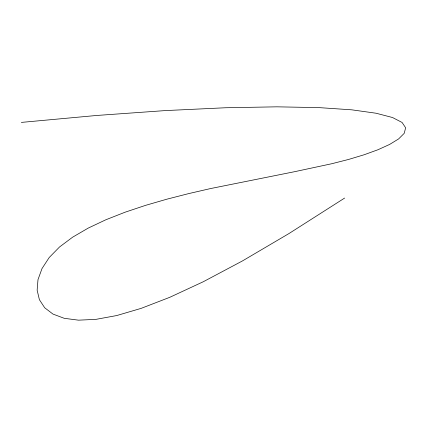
<?xml version="1.0" encoding="UTF-8"?>
<svg xmlns="http://www.w3.org/2000/svg" width="427" height="427" viewBox="0 0 427 427"><rect width="100%" height="100%" fill="white"/><g stroke="black" fill="none" stroke-linecap="round" stroke-linejoin="round"><path stroke-width="0.64" d="M344.637 198.059L288.978 233.548L242.488 260.913L203.199 281.783L169.743 297.325L141.145 308.369L116.71 315.553L95.952 319.359L78.536 320.17L64.253 318.312L52.985 314.085L44.696 307.776L39.396 299.69L37.138 290.179L37.992 279.648L42.006 268.567L49.217 257.502L59.534 246.977L72.675 237.15L88.256 228.077L105.875 219.761L125.116 212.198L145.58 205.355L166.877 199.185L188.649 193.612L210.57 188.558L294.609 171.691L331.758 163.733L348.608 159.436L364.119 154.766L377.948 149.744L389.632 144.433L398.61 138.93L404.209 133.336L405.65 127.79L402.069 122.453L392.53 117.526L376.08 113.23L351.795 109.835L318.91 107.609L276.883 106.83L225.547 107.753L165.201 110.593L96.673 115.466L21.35 122.405"/></g></svg>
